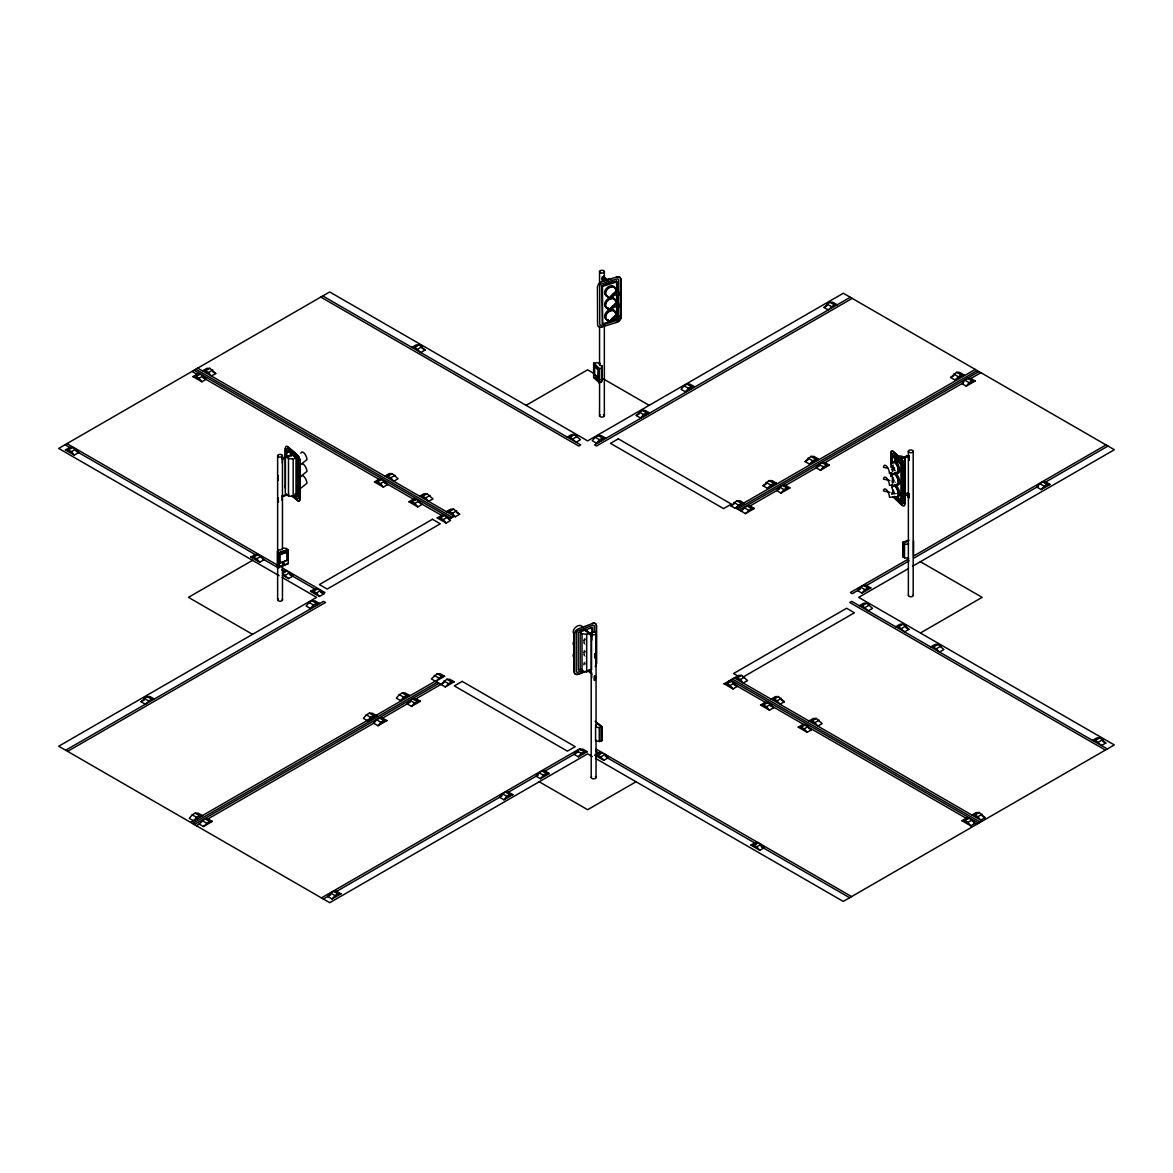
<?xml version="1.0" encoding="UTF-8"?>
<svg xmlns="http://www.w3.org/2000/svg" width="1173" height="1173" viewBox="0 0 1173 1173"><rect width="100%" height="100%" fill="white"/><g stroke="black" fill="none" stroke-linecap="round" stroke-linejoin="round"><path stroke-width="0.75" stroke-dasharray="5 3.75" d="M897.609 493.173L894.72 494.185L894.72 490.622M584.198 642.775L585.195 644.739M584.198 654.607L585.195 656.587M892.125 491.927L892.125 492.264A2.405 1.026 70.6 0 0 892.609 494.024M894.72 467.411L894.72 470.974M893.371 464.625L893.371 469.977M893.371 477.118L893.371 482.484M893.371 489.625L893.371 493.188L892.14 493.628L892.14 488.276M892.14 472.206L892.14 465.065A5.792 2.463 70.6 0 0 893.87 470.432A6.041 2.566 70.6 0 1 892.169 464.787M892.14 473.995L892.14 484.698M892.125 465.241L892.125 475.915M892.125 477.704L892.125 483.041M891.069 463.951L891.069 467.528M890.864 464.024L890.864 467.602M585.283 651.426A6.041 4.12 -48.7 0 1 583.553 652.335M583.802 642.379A6.041 4.12 -48.7 0 1 584.682 642.144M585.224 651.264A5.792 3.959 -48.7 0 1 583.553 652.144M583.802 642.584A5.792 3.959 -48.7 0 1 584.638 642.349M585.224 664.49A6.041 4.12 -48.7 0 1 583.465 665.106M583.714 655.311A6.041 4.12 -48.7 0 1 584.594 654.915M585.283 663.258A6.041 4.12 -48.7 0 1 583.553 664.182M583.802 654.211A6.041 4.12 -48.7 0 1 584.682 653.977M585.195 649.945A5.792 3.959 -48.7 0 1 583.597 651.074M585.224 652.657A6.041 4.12 -48.7 0 1 583.465 653.273M583.714 643.464A6.041 4.12 -48.7 0 1 584.594 643.083M585.224 640.81A6.041 4.12 -48.7 0 1 583.465 641.44M585.283 639.593A6.041 4.12 -48.7 0 1 583.553 640.502M585.224 639.417A5.792 3.959 -48.7 0 1 583.553 640.297M585.195 638.097A5.792 3.959 -48.7 0 1 583.597 639.226M585.224 663.097A5.792 3.959 -48.7 0 1 583.553 663.977M583.802 654.417A5.792 3.959 -48.7 0 1 584.638 654.197M585.195 661.777A5.792 3.959 -48.7 0 1 583.597 662.906M893.797 482.396A6.041 2.566 70.6 0 1 892.228 477.543M893.87 482.279A5.792 2.463 70.6 0 1 892.345 477.616M895.043 493.789A6.041 2.566 70.6 0 1 893.621 489.918M893.797 494.229A6.041 2.566 70.6 0 1 892.228 489.376M895.542 482.777A6.041 2.566 70.6 0 1 893.621 478.085M895.542 470.945A6.041 2.566 70.6 0 1 893.401 464.361M893.108 483.496A5.792 2.463 70.6 0 1 891.803 480.915M891.597 494.288A4.839 2.053 70.6 0 1 891.377 493.701M893.108 471.663A5.792 2.463 70.6 0 1 891.803 469.068M891.803 494.214A4.839 2.053 70.6 0 1 891.407 493.027M893.87 494.112A5.792 2.463 70.6 0 1 892.345 489.464M892.624 494.551A5.792 2.463 70.6 0 1 891.803 492.748"/><path stroke-width="1.5" d="M591.72 640.062L591.72 636.309M591.72 677.745L591.72 674.006L588.025 670.751M905.219 494.332C912.301 488.349 907.711 504.947 908.283 493.452L905.087 494.566M900.336 458.364L908.489 455.491L909.119 456.092L908.899 460.109L908.283 455.754L900.307 458.57M909.119 460.036L908.489 455.491M908.899 497.792L908.283 493.452M908.899 460.109L908.591 455.696M595.752 377.926L596.383 378.278M596.544 378.043L596.192 378.952L596.383 377.721M596.309 378.82L595.869 378.161M596.28 378.982L596.5 378.219M283.221 564.242L283.162 563.377M283.851 564.066L283.558 563.231L283.602 564.008M284.115 563.113L283.294 563.495M594.403 377.295L599.491 382.486L601.602 381.811L602.262 365.785A2.419 1.393 0 0 1 599.858 365.096A2.419 1.393 0 0 1 600.033 363.542M601.602 381.811L602.262 365.785M296.007 457.954L289.071 451.913L286.241 452.983L285.288 455.696L288.499 458.482L293.177 459.039L296.007 457.954L296.007 495.446L293.177 496.516L288.499 495.974L285.288 493.173L285.2 448.541M591.544 632.482L586.691 634.314L582.013 633.757L580.151 632.13L580.151 669.607L582.013 671.249L586.691 671.806L591.544 669.959L591.544 632.482L592.512 629.769L590.649 628.141M905.277 459.186L904.148 461.869L904.148 499.361L905.277 496.678L905.277 459.186L902.257 456.326L897.609 455.681L894.72 456.693L894.72 462.059M283.206 565.049L278.763 566.735L277.429 565.577L277.429 551.765L278.749 549.668A2.419 1.393 0 0 0 281.432 549.638A2.419 1.393 0 0 0 282.414 548.187L286.3 548.378L287.634 549.536M277.429 565.577L278.661 563.436M284.042 563.861L283.001 563.861M330.698 893.049L327.736 896.509L332.076 899.017L340.976 893.885L336.636 891.377L333.66 891.348L330.698 893.049L335.038 895.556L338 893.855L340.976 893.885M332.076 899.017L335.038 895.556M502.557 793.828L499.61 797.288L503.95 799.795L512.85 794.664L508.51 792.156L505.519 792.127L502.557 793.828L506.897 796.335L509.859 794.634L512.85 794.664M503.95 799.795L506.897 796.335M539.081 772.743L536.134 776.203L540.474 778.711L549.375 773.564L545.034 771.072L542.043 771.042L539.081 772.743L543.422 775.25L546.383 773.535L549.375 773.564M540.474 778.711L543.422 775.25M576.984 750.867L574.022 754.327L578.362 756.834L587.262 751.688L582.922 749.195L579.931 749.166L576.984 750.867L581.324 753.374L584.271 751.658L587.262 751.688M578.362 756.834L581.324 753.374M860.557 587.145L857.595 590.606L861.935 593.113L870.835 587.981L866.495 585.474L863.504 585.444L860.557 587.145L864.897 589.652L867.844 587.952L870.835 587.981M861.935 593.113L864.897 589.652M1039.821 483.643L1036.873 487.103L1041.213 489.61L1050.099 484.478L1045.759 481.971L1042.782 481.942L1039.821 483.643L1044.161 486.15L1047.122 484.449L1050.099 484.478M1041.213 489.61L1044.161 486.15M151.376 699.049L145.437 704.24L141.097 701.733L147.036 696.542L149.997 696.601L154.337 699.108L151.376 699.049L147.036 696.542M309.1 602.526L306.109 606.001L310.449 608.508L319.349 603.377L315.009 600.869L312.047 600.825L309.1 602.526L313.44 605.033L316.387 603.318L319.349 603.377M310.449 608.508L313.44 605.033M192.255 814.854L189.264 818.343L193.604 820.851L202.504 815.704L198.164 813.197L195.202 813.153L192.255 814.854L196.595 817.361L199.542 815.66L202.504 815.704M193.604 820.851L196.595 817.361M199.117 824.033L205.07 818.842L208.017 818.901L212.357 821.393L203.457 826.54L199.117 824.033L196.419 825.748M203.457 826.54L209.41 821.349L212.357 821.393M595.254 437.28L592.262 440.769L596.602 443.262L605.503 438.13L601.163 435.623L598.215 435.579L595.254 437.28L599.594 439.787L602.555 438.086L605.503 438.13M596.602 443.262L599.594 439.787M366.372 714.856L363.381 718.345L367.721 720.852L376.621 715.706L372.281 713.199L369.334 713.155L366.372 714.856L370.712 717.363L373.674 715.662L376.621 715.706M367.721 720.852L370.712 717.363M636.265 415.535L642.203 410.359L645.165 410.403L649.505 412.911L640.605 418.043L636.265 415.535L639.226 413.82M376.636 719.782L373.659 723.272L377.999 725.764L386.899 720.633L382.559 718.125L379.597 718.081L376.636 719.782L380.976 722.289L383.938 720.589L386.899 720.633M399.333 694.651L396.342 698.126L400.682 700.633L409.582 695.501L405.242 692.994L402.28 692.95L399.333 694.651L403.673 697.158L406.62 695.457L409.582 695.501M640.605 418.043L643.596 414.568L646.543 412.867L649.505 412.911M377.999 725.764L380.976 722.289M400.682 700.633L403.673 697.158M410.183 700.428L407.192 703.903L411.532 706.41L420.433 701.278L416.092 698.771L413.131 698.712L410.183 700.428L414.524 702.935L417.471 701.219L420.433 701.278M444.567 676.264L441.605 676.205L435.667 681.396L444.567 676.264L440.227 673.757L437.265 673.698L431.327 678.888L445.271 686.938L454.156 681.792L449.816 679.299L446.869 679.24L440.931 684.431M684.094 385.829L681.117 389.304L685.457 391.811L694.343 386.679L690.003 384.172L687.055 384.128L684.094 385.829L688.434 388.336L691.396 386.635L694.343 386.679M411.532 706.41L414.524 702.935M685.457 391.811L688.434 388.336M445.271 686.938L451.209 681.748L454.156 681.792M834.223 304.76L828.285 309.951L823.945 307.443L829.883 302.253L832.845 302.311L837.185 304.804L834.223 304.76L829.883 302.253M730.911 505.886L736.849 500.695L739.811 500.739L744.151 503.246L735.251 508.378L730.911 505.886L733.873 504.17M735.251 508.378L741.189 503.202L744.151 503.246M741.131 511.105L747.069 505.915L750.031 505.974L754.371 508.481L745.471 513.613L735.486 507.85L975.247 369.422M763.11 485.798L769.048 480.607L771.995 480.651L776.335 483.159L767.45 488.305L763.11 485.798L766.072 484.082M745.471 513.613L751.409 508.422L754.371 508.481M767.45 488.305L773.388 483.115L776.335 483.159M779.693 487.088L776.717 490.563L781.057 493.071L789.942 487.939L785.602 485.431L782.655 485.373L779.693 487.088L784.033 489.596L786.995 487.88L789.942 487.939M805.059 461.576L810.998 456.385L813.945 456.444L818.285 458.951L809.399 464.083L805.059 461.576L808.021 459.86M781.057 493.071L784.033 489.596M809.399 464.083L815.338 458.892L818.285 458.951M819.106 464.332L816.129 467.807L820.47 470.314L829.355 465.182L825.015 462.675L822.068 462.617L819.106 464.332L823.446 466.839L826.408 465.124L829.355 465.182M820.47 470.314L823.446 466.839M950.673 377.501L956.625 372.31L959.573 372.369L963.913 374.861L955.013 380.008L950.673 377.501L953.649 375.785M955.013 380.008L960.966 374.817L963.913 374.861M964.895 380.169L961.904 383.644L966.244 386.152L975.144 381.02L970.804 378.512L967.842 378.454L964.895 380.169L969.235 382.677L972.182 380.961L975.144 381.02M966.244 386.152L969.235 382.677M601.309 740.706L599.286 741.468L595.576 740.75L595.576 726.952L599.286 727.671L602.042 726.586L602.042 740.793L601.309 740.911L601.309 726.893M595.576 740.75L595.649 740.706A2.419 1.393 0 0 0 596.031 740.031M300.669 464.625L306.989 459.581A5.792 2.61 69.1 0 0 304.174 453.13A5.792 2.61 69.1 0 0 300.845 453.203M300.669 476.458L306.989 471.414A5.792 2.61 69.1 0 0 304.731 465.608A5.792 2.61 69.1 0 0 301.417 464.141M300.669 488.291L306.989 483.261A5.792 2.61 69.1 0 0 304.174 476.81A5.792 2.61 69.1 0 0 300.845 476.868M602.526 280.699C605.341 280.714 599.755 280.582 602.526 276.755L603.596 276.417L607.981 281.065M65.409 449.977L69.75 447.47L72.711 447.426L78.65 452.617L74.31 455.109L65.409 449.977L68.371 449.933L72.711 447.426M192.958 376.636L197.299 374.143L200.29 374.114L206.199 379.275L201.859 381.782L192.958 376.636L195.95 376.621L200.29 374.114M205.51 370.844L209.85 368.337L215.759 373.498L211.419 376.005L208.471 372.545L205.51 370.844L202.518 370.873L206.859 368.366L209.85 368.337M68.371 449.933L71.318 451.634L75.659 449.127M208.471 372.545L212.812 370.038M195.95 376.621L198.911 378.322L203.252 375.815M414.846 347.369L419.186 344.877L425.095 350.038L420.755 352.545L414.846 347.369L411.855 347.399L416.195 344.906L419.186 344.877M417.808 349.085L422.133 346.578M602.526 276.96L603.596 276.417L603.699 280.494M603.596 276.623L607.995 281.285M374.451 481.942L378.791 479.434L381.782 479.405L387.691 484.581L383.351 487.088L374.451 481.942L377.442 481.912L381.782 479.405M387.838 476.106L392.178 473.599L398.087 478.76L393.747 481.267L390.785 477.807L387.838 476.106L384.847 476.135L389.187 473.628L392.178 473.599M250.773 557.102L255.113 554.594L258.075 554.55L264.013 559.726L259.673 562.234L250.773 557.102L253.735 557.058L258.075 554.55M377.442 481.912L380.389 483.628L384.729 481.121M390.785 477.807L395.125 475.3M252.532 560.357L188.457 597.35L252.532 634.344M253.735 557.058L256.682 558.759L261.022 556.251M526.091 405.33L587.629 369.803L593.949 373.454M286.901 570.899L282.561 573.392L288.514 578.582L292.854 576.075L286.901 570.899L283.954 570.943M408.893 501.765L413.233 499.258L416.224 499.229L422.133 504.39L417.793 506.897L408.893 501.765L411.884 501.736L416.224 499.229M285.523 575.107L289.863 572.6M422.691 496.223L427.031 493.716L432.94 498.892L428.6 501.399L425.638 497.939L422.691 496.223L419.699 496.252L424.039 493.745L427.031 493.716M411.884 501.736L414.846 503.437L419.186 500.93M425.638 497.939L429.978 495.431M570.21 437.074L574.55 434.567L580.459 439.728L576.119 442.236L570.21 437.074L567.219 437.104L571.559 434.596L574.55 434.567M573.157 438.775L577.497 436.268M437.25 517.923L441.591 515.416L444.582 515.387L450.491 520.548L446.151 523.055L437.25 517.923L440.242 517.894L444.582 515.387M310.508 591.324L314.848 588.817L317.795 588.773L323.748 593.949L319.408 596.456L310.508 591.324L313.455 591.28L317.795 588.773M453.702 509.126L450.711 509.155L446.37 511.663L449.362 511.633L453.702 509.126L459.611 514.287L455.271 516.794L197.753 368.117M449.362 511.633L452.323 513.334L456.664 510.827M440.242 517.894L443.203 519.595L447.543 517.088M313.455 591.28L316.417 592.981L320.757 590.474M448.687 519.507L454.332 516.252M322.971 593.67L324.921 592.541L282.194 567.879M141.097 701.733L145.54 699.167M823.945 307.443L826.906 305.728M65.659 750.251L323.543 601.353L325.493 602.482L67.609 751.38M850.264 297.253L594.579 444.875L596.529 446.004L852.214 298.382M190.642 822.405L435.286 681.176M192.592 823.534L437.236 682.305M737.436 508.979L977.212 370.551M194.337 824.546L438.966 683.302M739.181 509.976L978.942 371.548M207.02 819.472L374.554 722.744M382.457 718.184L410.154 702.187M414.054 699.944L443.893 682.715M749.019 506.545L779.678 488.848M783.725 486.516L820 465.564M824.736 462.836L963.546 382.691M969.851 379.055L980.892 372.677M321.417 897.917L579.301 749.019L581.265 750.148M908.738 558.832L850.337 592.541L852.287 593.67L860.557 588.89M913.474 556.09L1106.022 444.919M323.367 899.046L330.713 894.808M336.021 891.729L502.147 795.822M508.481 792.171L538.539 774.81M544.873 771.16L578.098 751.981M866.495 585.474L909.104 560.87M913.84 558.128L1038.53 486.15M1044.85 482.499L1107.972 446.048M907.741 569.008L858.665 597.35L1114.291 744.928L843.255 901.407L595.444 758.33M912.491 566.266L1114.35 449.728L843.314 293.25L587.629 440.872L329.686 291.945L58.65 448.423L279.101 575.694M594.916 755.207L599.256 752.699L602.204 752.641L597.863 755.148L594.916 755.207L603.802 760.339L608.142 757.831L605.165 754.356L600.825 756.864L597.863 755.148M724.108 683.786L728.448 681.293L731.424 681.264L737.333 686.425L732.993 688.932L724.108 683.786L727.084 683.756L731.424 681.264M728.668 681.161L738.653 675.399L741.644 675.369L747.553 680.531L743.213 683.038L740.251 679.578L737.304 677.862L734.313 677.891L982.358 821.1M737.304 677.862L741.644 675.369M862.287 605.708L866.627 603.201L872.536 608.362L868.196 610.869L862.287 605.708L859.296 605.737L863.636 603.23L866.627 603.201M742.934 677.144L854.413 612.775L846.613 608.259L733.55 673.537L738.242 676.249M727.084 683.756L730.046 685.472L734.386 682.965M740.251 679.578L744.591 677.07M865.249 607.409L869.589 604.901M760.573 705.046L764.913 702.539L767.904 702.51L773.813 707.671L769.473 710.178L760.573 705.046L763.564 705.017L767.904 702.51M898.665 626.705L903.005 624.197L908.914 629.373L904.574 631.88L898.665 626.705L895.688 626.734L900.028 624.227L903.005 624.197M774.077 699.108L778.417 696.601L784.326 701.762L779.986 704.269L777.039 700.809L774.077 699.108L771.101 699.137L775.441 696.63L778.417 696.601M636.03 781.775L587.629 809.707L539.228 781.775M901.626 628.42L905.967 625.913M763.564 705.017L766.512 706.718L770.852 704.211M777.039 700.809L781.379 698.302M920.409 632.995L982.138 597.35L920.409 561.706M933.649 646.909L937.989 644.402L943.898 649.563L939.558 652.071L933.649 646.909L930.658 646.939L934.998 644.432L937.989 644.402M798.241 727.157L802.581 724.65L805.572 724.621L811.481 729.782L807.141 732.289L798.241 727.157L801.232 727.128L805.572 724.621M936.597 648.61L940.937 646.103M811.907 720.94L816.247 718.433L822.156 723.609L817.816 726.116L814.868 722.656L811.907 720.94L808.915 720.97L813.256 718.462L816.247 718.433M801.232 727.128L804.179 728.829L808.52 726.322M814.868 722.656L819.209 720.149M750.867 845.146L755.207 842.639L758.169 842.595L764.107 847.786L759.767 850.293L750.867 845.146L753.828 845.103L758.169 842.595M753.828 845.103L756.776 846.803L761.116 844.311M1095.538 740.368L1099.878 737.861L1105.787 743.037L1101.447 745.529L1095.538 740.368L1092.547 740.398L1096.887 737.89L1099.878 737.861M961.904 820.719L966.244 818.211L969.221 818.182L975.13 823.358L970.789 825.851L961.904 820.719L964.88 820.689L969.221 818.182M1098.5 742.069L1102.84 739.577M974.866 815.03L979.206 812.522L985.115 817.684L980.775 820.191L977.827 816.731L974.866 815.03L971.874 815.059L976.215 812.552L979.206 812.522M964.88 820.689L967.842 822.39L972.182 819.898M977.827 816.731L982.168 814.223M281.637 458.482L291.197 454.831L291.857 455.608L291.197 454.831M281.843 458.599L291.197 455.021M282.312 459.054L291.857 455.417M281.637 496.164L286.52 494.493M288.749 494.478L282.312 496.751L282.033 500.123M278.558 553.011L288.235 549.624L288.235 563.817L278.969 567.365L278.558 552.806L288.235 549.624M280.039 554.55L287.018 552.058L280.039 554.55L280.171 562.952L287.018 560.342L286.886 551.94M278.558 567.014L287.634 563.553M580.547 630.81L585.254 629.021M586.573 630.326L585.562 630.913L586.573 630.326L591.603 634.754M581.339 668.991L578.201 670.179L578.201 632.702L592.336 627.335L592.512 633.347M582.937 670.355L577.937 672.232A2.405 1.642 -48.7 0 1 576.207 671.191L576.207 633.2A2.405 1.642 -48.7 0 1 577.937 630.839L592.6 625.282A2.405 1.642 -48.7 0 1 594.33 626.323L594.359 631.968M584.477 671.748L578.201 674.123A4.839 3.299 -48.7 0 1 574.154 671.718L574.154 634.226M590.899 669.475L578.333 674.24A4.839 3.299 -48.7 0 1 574.286 671.836L574.286 634.344A4.839 3.299 -48.7 0 1 578.333 628.86L592.468 623.508A4.839 3.299 -48.7 0 1 596.514 625.913L596.514 663.405M601.441 727.011L595.341 721.454L602.042 726.586M892.14 463.276L892.14 456.136L893.371 455.696L902.184 464.039L902.184 501.516L900.952 501.956L895.923 497.191M900.937 459.171L908.928 455.989M892.14 456.136L900.952 464.479L902.184 464.039M904.222 495.49L909.119 493.774M905.717 495.167L908.899 494.038M908.283 497.191L909.119 497.719M908.503 543.598A2.419 1.393 0 0 0 908.401 544.316L904.515 544.052L903.254 542.864L903.049 556.94L902.682 542.381L909.002 540.152M902.682 542.381L907.799 541.061M903.049 542.938L907.799 541.266M603.538 276.843L602.643 277.077L602.643 280.831M603.333 280.582L608.42 278.969L611.485 279.497M601.69 281.593L616.661 277.048A4.839 3.46 -43.4 0 1 620.898 279.658L620.898 317.135A4.839 3.46 -43.4 0 1 616.661 322.428L601.69 326.974M603.611 284.936L614.637 281.476M617.35 294.218L617.35 319.217L602.511 323.895L601.808 285.669L616.661 280.992L617.35 290.655M601.808 285.669L602.511 286.403L617.35 281.725M611.705 320.038L616.661 318.484L617.35 319.217M593.641 377.369L599.608 382.809L593.641 377.369L593.641 363.161L599.608 368.791M594.403 363.278L596.514 362.618L600.107 363.513M594.344 365.873L598.479 369.964L598.274 378.322L594.344 374.158L594.344 365.873L598.274 370.038L598.274 378.322M593.641 363.161L598.963 368.791L601.602 367.999M594.344 374.158L598.479 378.249M903.254 556.676L904.515 557.864L908.401 558.128A2.419 1.393 0 0 1 908.371 557.776M887.844 468.35L883.46 467.235A5.792 2.463 70.6 0 1 886.627 466.224A5.792 2.463 70.6 0 1 889.457 473.511L896.069 473.525A5.792 2.463 70.6 0 1 894.676 473.291M889.882 480.519L883.46 479.083A5.792 2.463 70.6 0 1 886.627 478.056A5.792 2.463 70.6 0 1 889.457 485.343L895.996 485.255A5.792 2.463 70.6 0 1 894.676 485.123M889.882 492.352L883.46 490.915A5.792 2.463 70.6 0 1 886.627 489.903A5.792 2.463 70.6 0 1 889.457 497.191L896.069 497.205A5.792 2.463 70.6 0 1 894.676 496.971M191.961 371.445L198.12 374.847M967.842 378.454L972.182 380.961M956.625 372.31L960.966 374.817M953.664 374.026L958.004 376.533M826.936 303.968L831.276 306.461M1042.782 481.942L1047.122 484.449M687.055 384.128L691.396 386.635M822.068 462.617L826.408 465.124M810.998 456.385L815.338 458.892M808.036 458.1L812.376 460.608M603.406 378.908L649.182 405.33M782.655 485.373L786.995 487.88M769.048 480.607L773.388 483.115M642.203 410.359L646.543 412.867M766.086 482.323L770.426 484.816M639.256 412.06L643.596 414.568M747.069 505.915L751.409 508.422M736.849 500.695L741.189 503.202M744.122 507.63L748.462 510.138M733.902 502.396L738.242 504.903M863.504 585.444L867.844 587.952M598.215 435.579L602.555 438.086M422.133 348.322L425.095 350.038M905.952 627.658L908.914 629.373M1102.825 741.321L1105.787 743.037M322.736 295.948L580.694 444.875L578.729 446.004L320.786 297.077M1107.341 748.946L851.715 601.353L849.765 602.482L1105.391 750.075M212.797 371.797L215.759 373.498M456.649 512.572L459.611 514.287M781.365 700.046L784.326 701.762M982.153 815.983L985.115 817.684M195.788 369.246L452.382 517.381M732.363 679.02L980.408 822.229M194.058 370.243L450.637 518.378M730.618 680.032L978.663 823.241M203.237 377.559L206.199 379.275M202.87 377.589L380.492 480.138M383.659 481.971L415.389 500.284M418.556 502.117L442.338 515.841M733.404 683.888L766.585 703.052M769.752 704.87L967.241 818.886M973.561 822.537L976.713 824.355M384.729 482.865L387.691 484.581M734.371 684.709L737.333 686.425M769.371 705.105L773.813 707.671M808.52 728.081L811.481 729.782M66.978 443.614L279.027 566.046M595.957 749.019L851.583 896.597M605.18 756.116L608.142 757.831M761.145 846.07L764.107 847.786M289.878 574.359L292.854 576.075M320.772 592.248L323.748 593.949M65.028 444.743L69.764 447.485M76.098 451.136L256.506 555.298M262.84 558.949L278.661 568.084M281.828 569.917L284.995 571.735M289.746 574.477L315.053 589.095M595.576 751.057L600.312 753.784M606.632 757.435L756.526 843.988M761.262 846.715L849.633 897.726M282.576 575.166L288.514 578.582M579.931 749.166L584.271 751.658M282.224 577.497L316.607 597.35L58.709 746.233L329.745 902.711L587.629 753.828L592.321 756.526M312.047 600.825L316.387 603.318M437.265 673.698L441.605 676.205M446.869 679.24L451.209 681.748M434.318 675.413L438.658 677.921M443.907 680.956L448.247 683.448M542.043 771.042L546.383 773.535M413.131 698.712L417.471 701.219M402.28 692.95L406.62 695.457M379.597 718.081L383.938 720.589M369.334 713.155L373.674 715.662M505.519 792.127L509.859 794.634M144.088 698.258L148.428 700.765M333.66 891.348L338 893.855M195.202 813.153L199.542 815.66M205.07 818.842L209.41 821.349M202.108 820.557L206.448 823.065M287.869 446.913L297.209 455.051A4.839 2.185 69.1 0 1 299.877 461.326L299.877 498.818A4.839 2.185 69.1 0 1 297.209 500.431L291.872 495.783M288.074 450.784L297.399 458.922L297.399 496.414L294.746 494.082M294.716 496.047L297.575 498.51A2.405 1.085 69.1 0 0 298.719 497.821L298.719 459.816A2.405 1.085 69.1 0 0 297.575 457.133L287.898 448.687A2.405 1.085 69.1 0 0 286.755 449.376L286.74 455.021M292.077 495.71L297.399 500.358A4.839 2.185 69.1 0 0 300.068 498.745L300.068 461.253A4.839 2.185 69.1 0 0 297.399 454.977L288.074 446.84A4.839 2.185 69.1 0 0 285.406 448.453L285.406 485.945M277.429 551.765L278.763 552.923L278.969 567.365M287.018 560.342L280.171 562.952M585.562 630.707L591.852 636.235M589.081 670.223L591.603 672.437M589.037 670.37L591.5 672.54M588.069 670.604L591.852 673.918M595.341 721.454L601.441 726.82L601.441 741.028M902.184 460.095L893.371 451.752A4.839 2.053 70.6 0 0 890.864 453.321L890.864 464.024M898.415 497.953L902.184 501.516M894.662 496.384L902.36 503.628A2.405 1.026 70.6 0 0 903.43 502.953L903.43 464.963A2.405 1.026 70.6 0 0 902.36 462.235L893.21 453.599A2.405 1.026 70.6 0 0 892.125 454.259L892.125 463.467M902.184 505.475L893.371 497.132A4.839 2.053 70.6 0 1 893.049 496.795M602.526 276.755L606.91 281.403M602.643 277.077L605.869 280.494M756.776 846.803L759.767 850.293M600.825 756.864L603.802 760.339M316.417 592.981L319.408 596.456M256.682 558.759L259.673 562.234M71.318 451.634L74.31 455.109M967.842 822.39L970.789 825.851M804.179 728.829L807.141 732.289M766.512 706.718L769.473 710.178M730.046 685.472L732.993 688.932M452.323 513.334L455.271 516.794M443.203 519.595L446.151 523.055M414.846 503.437L417.793 506.897M380.389 483.628L383.351 487.088M198.911 378.322L201.859 381.782M574.286 634.006L573.128 632.232A5.792 3.959 -48.7 0 1 577.248 626.103A5.792 3.959 -48.7 0 1 582.57 627.262M574.286 645.839L573.128 644.065A5.792 3.959 -48.7 0 1 574.33 640.59M574.286 657.672L573.128 656.015A5.792 3.959 -48.7 0 1 574.33 652.423M282.517 459.186L282.312 463.012M913.591 540.856L913.591 554.668M913.18 451.458A2.419 1.393 0 0 1 909.398 452.485A2.419 1.393 0 0 1 909.749 450.08A2.419 1.393 0 0 1 913.18 451.458L913.18 595.488M908.371 451.224L908.371 595.254M904.706 466.414L904.706 503.906M904.515 544.052L904.515 557.864M903.049 542.732L903.049 556.94M900.952 464.479L900.952 501.956M892.14 484.698L892.14 488.276M891.069 463.951L891.069 453.247A4.839 2.053 70.6 0 1 893.577 451.678L902.404 460.021A4.839 2.053 70.6 0 1 904.911 466.341L904.911 503.833A4.839 2.053 70.6 0 1 902.404 505.402L893.577 497.059A4.839 2.053 70.6 0 1 893.254 496.722M891.069 472.88L891.069 476.458M890.864 472.954L890.864 476.531M618.787 317.751L618.758 280.068A2.405 1.73 -43.4 0 0 616.939 278.954L601.529 283.807A2.405 1.73 -43.4 0 0 599.711 286.065L599.711 324.071A2.405 1.73 -43.4 0 0 601.529 325.185L616.939 320.346A2.405 1.73 -43.4 0 0 618.758 318.074M616.661 280.992L616.661 302.414M616.661 305.977L616.661 318.484M604.344 271.476L604.344 280.963M604.344 324.716L604.344 415.872M603.421 276.52L603.421 280.464M602.878 276.696L602.878 280.655M602.511 286.403L602.511 323.895M599.55 271.491L599.55 284.614M599.55 326.182L599.55 364.832M599.608 368.601L599.55 415.872M599.286 727.671L599.286 741.468M598.963 368.791L598.963 382.999M597.453 286.872L597.57 324.481A4.839 3.46 -43.4 0 0 601.808 327.091M596.045 633.479A2.419 1.393 0 0 1 592.321 634.593A2.419 1.393 0 0 1 592.526 632.174A2.419 1.393 0 0 1 596.045 633.479L596.045 726.468M596.045 741.043L596.045 777.508M594.55 365.8L594.55 374.084M591.207 633.347L591.207 777.376M586.691 634.314L586.691 671.806M582.013 633.757L582.013 671.249M293.177 459.039L293.177 496.516M288.499 458.482L288.499 495.974M287.84 551.222L287.84 559.976M287.634 551.266L287.634 559.902M286.241 452.983L286.241 456.561M282.458 455.828A2.419 1.393 0 0 1 278.749 456.942A2.419 1.393 0 0 1 278.925 454.523A2.419 1.393 0 0 1 282.458 455.828L282.458 548.803M282.458 565.21L282.458 599.858M277.634 455.696L277.634 599.726M595.415 776.511A2.419 1.393 0 0 1 595.4 778.388A2.419 1.393 0 0 1 592.145 778.549A2.419 1.393 0 0 1 591.588 776.687M595.195 666.528A4.839 3.299 -48.7 0 0 596.383 663.288L596.383 625.796A4.839 3.299 -48.7 0 0 592.336 623.391M595.415 725.207A2.419 1.393 0 0 1 595.649 726.908M913.151 595.122A2.419 1.393 0 0 1 910.585 596.764A2.419 1.393 0 0 1 908.503 594.902M892.448 487.103A5.792 2.463 70.6 0 1 897.389 489.859A5.792 2.463 70.6 0 1 896.407 496.78M895.923 485.461A6.041 2.566 70.6 0 1 899.559 492.352A6.041 2.566 70.6 0 1 897.697 496.56M892.198 487.645A6.041 2.566 70.6 0 1 895.41 486.487A6.041 2.566 70.6 0 1 898.445 493.877A6.041 2.566 70.6 0 1 895.937 496.751M895.923 473.628A6.041 2.566 70.6 0 1 899.676 481.458A6.041 2.566 70.6 0 1 896.627 484.053M893.665 473.716A6.041 2.566 70.6 0 1 898.239 480.461A6.041 2.566 70.6 0 1 895.937 484.904M892.198 475.798A6.041 2.566 70.6 0 1 893.225 473.819M892.316 475.959A5.792 2.463 70.6 0 1 893.313 474.039M893.738 473.951A5.792 2.463 70.6 0 1 897.888 479.449A5.792 2.463 70.6 0 1 896.89 485.021M893.562 462.822A6.041 2.566 70.6 0 1 897.198 462.998A6.041 2.566 70.6 0 1 899.676 470.622A6.041 2.566 70.6 0 1 896.627 472.22M892.55 462.675A6.041 2.566 70.6 0 1 897.99 467.616A6.041 2.566 70.6 0 1 895.38 472.646M892.653 462.866A5.792 2.463 70.6 0 1 897.888 467.616A5.792 2.463 70.6 0 1 895.38 472.455M282.194 599.139A2.419 1.393 0 0 1 281.344 600.972A2.419 1.393 0 0 1 278.118 600.635A2.419 1.393 0 0 1 278.412 598.758M285.552 488.305A4.839 2.185 69.1 0 1 285.2 486.018M603.421 414.582A2.419 1.393 0 0 1 603.86 416.547A2.419 1.393 0 0 1 600.473 416.796A2.419 1.393 0 0 1 600.033 414.846M608.186 320.302A5.792 4.149 -43.4 0 1 607.966 312.179A6.041 4.325 -43.4 0 1 615.928 313.587M615.708 313.66A5.792 4.149 -43.4 0 0 607.966 312.179A6.041 4.325 -43.4 0 0 608.083 320.508M615.444 315.376A5.792 4.149 -43.4 0 1 610.752 320.068M615.649 315.361A6.041 4.325 -43.4 0 1 610.752 320.273M608.083 308.675A6.041 4.325 -43.4 0 1 607.863 300.2A6.041 4.325 -43.4 0 1 615.928 301.754M615.649 303.528A6.041 4.325 -43.4 0 1 610.752 308.426M608.186 308.47A5.792 4.149 -43.4 0 1 607.966 300.332A5.792 4.149 -43.4 0 1 615.708 301.828M615.444 303.528A5.792 4.149 -43.4 0 1 610.752 308.235M608.244 319.848A6.041 4.325 -43.4 0 1 604.74 315.258A6.041 4.325 -43.4 0 1 610.415 309.584A6.041 4.325 -43.4 0 1 615.239 312.854M616.543 322.296A4.839 3.46 -43.4 0 0 620.796 317.018L620.796 279.526A4.839 3.46 -43.4 0 0 616.543 276.916M597.57 287.004A4.839 3.46 -43.4 0 1 601.808 281.725M608.244 308.015A6.041 4.325 -43.4 0 1 606.089 300.611A6.041 4.325 -43.4 0 1 614.872 299.452M607.394 296.095A6.041 4.325 -43.4 0 1 606.426 288.382A6.041 4.325 -43.4 0 1 614.872 287.62M608.083 296.828A6.041 4.325 -43.4 0 1 607.863 288.367A6.041 4.325 -43.4 0 1 615.928 289.907M615.649 291.696A6.041 4.325 -43.4 0 1 610.752 296.593M608.89 297.356A5.792 4.149 -43.4 0 0 614.681 294.922L620.693 295.244A5.792 4.149 -43.4 0 0 615.913 292.15A5.792 4.149 -43.4 0 0 610.561 297.854L607.497 296.769A5.792 4.149 -43.4 0 0 608.142 297.136M608.186 296.622A5.792 4.149 -43.4 0 1 607.966 288.499A5.792 4.149 -43.4 0 1 615.708 289.98M615.444 291.696A5.792 4.149 -43.4 0 1 610.752 296.402M602.262 379.597A2.419 1.393 0 0 1 601.016 379.495M277.781 497.645L278.441 502.176L277.781 497.645M277.898 475.534L278.265 479.786L277.898 475.534M594.388 676.161C592.688 686.469 598.465 674.519 594.388 676.161M594.726 653.786L594.726 657.745L594.726 653.786M610.561 309.687L607.497 308.616A5.792 4.149 -43.4 0 0 614.681 306.769L620.693 307.091A5.792 4.149 -43.4 0 0 615.913 303.983A5.792 4.149 -43.4 0 0 610.561 309.687M610.561 321.519L607.497 320.449A5.792 4.149 -43.4 0 0 614.681 318.601L620.693 318.924A5.792 4.149 -43.4 0 0 615.913 315.816A5.792 4.149 -43.4 0 0 610.561 321.519M432.47 519.287L319.408 584.565L327.223 589.066L440.286 523.803L432.47 519.287M618.318 438.834L610.503 443.35L723.565 508.627L731.38 504.111L618.318 438.834M462.162 681.381L454.347 685.897L567.395 751.16L575.21 746.658L462.162 681.381M600.473 272.766A2.419 1.393 0 0 0 604.344 271.843A2.419 1.393 0 0 0 601.016 270.377A2.419 1.393 0 0 0 600.473 272.766"/></g></svg>
